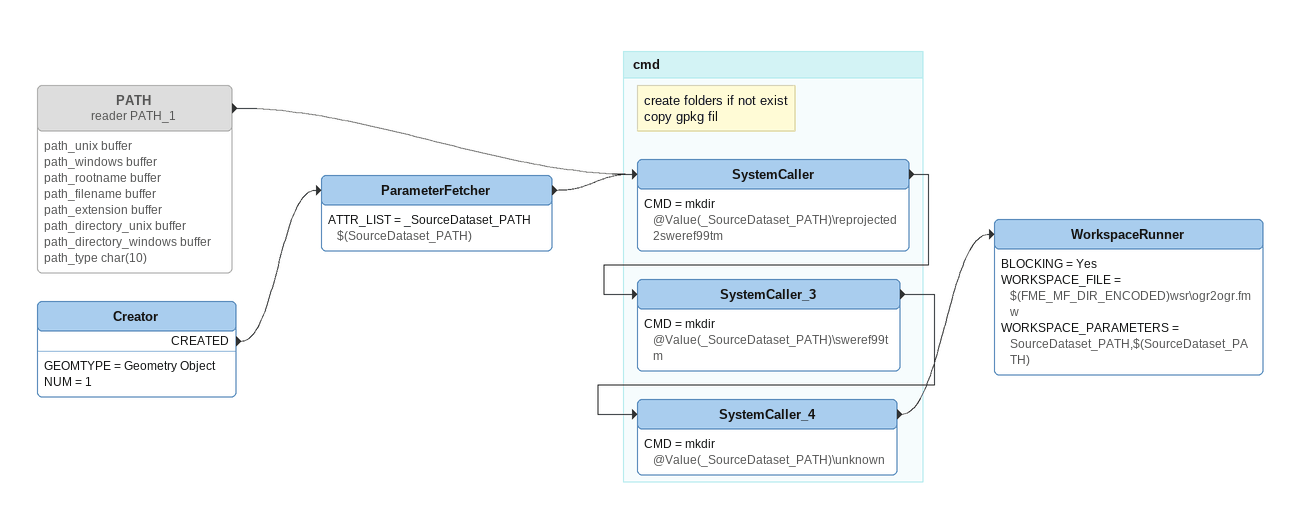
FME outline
PATH (reader PATH_1) [off]
    attributes: path_unix buffer, path_windows buffer, path_rootname buffer, path_filename buffer, path_extension buffer, path_directory_unix buffer, path_directory_windows buffer, path_type char(10)
    -> SystemCaller
Creator
    GEOMTYPE = Geometry Object
    NUM = 1
    CREATED -> ParameterFetcher
ParameterFetcher
    ATTR_LIST = _SourceDataset_PATH $(SourceDataset_PATH)
    -> SystemCaller
WorkspaceRunner
    BLOCKING = Yes
    WORKSPACE_FILE = $(FME_MF_DIR_ENCODED)wsr\ogr2ogr.fmw
    WORKSPACE_PARAMETERS = SourceDataset_PATH,$(SourceDataset_PATH)

Bookmark: cmd
Note: create folders if not exist / copy gpkg fil
SystemCaller
    CMD = mkdir  @Value(_SourceDataset_PATH)\reprojected2sweref99tm
    -> SystemCaller_3
SystemCaller_3
    CMD = mkdir @Value(_SourceDataset_PATH)\sweref99tm
    -> SystemCaller_4
SystemCaller_4
    CMD = mkdir  @Value(_SourceDataset_PATH)\unknown
    -> WorkspaceRunner
